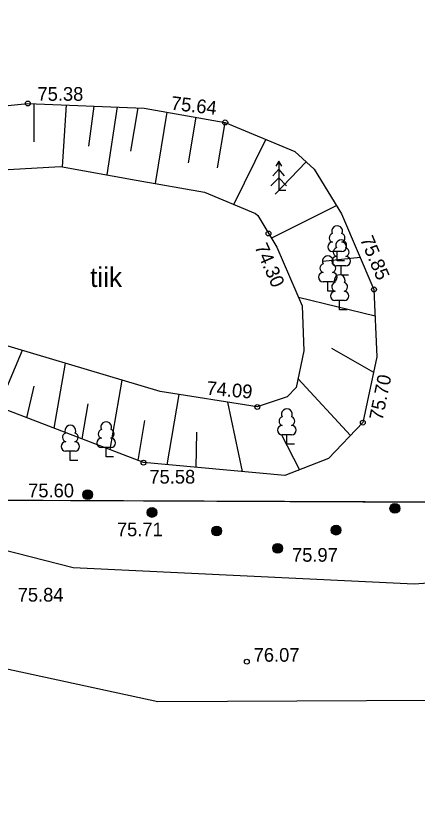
# Model space of a CAD drawing. Extents: x 633800 to 634500, y 6449384 to 6449957.
# Drawn here: x 633913.82 to 633934.31, y 6449736.74 to 6449777.5 of the extents above; entities that cross this region are included whole.
import ezdxf

# ---------------------------------------------------------------- set-up
doc = ezdxf.new("R2010")
doc.units = 0
for name, color, linetype in [('HALJASTUS', 7, 'Continuous'), ('KORGUS-EH2000', 7, 'Continuous'), ('MOOTPIIR', 7, 'Continuous'), ('PIIR', 7, 'Continuous'), ('POST', 7, 'Continuous'), ('PUU', 7, 'Continuous'), ('VEEKOGU', 7, 'Continuous')]:
    doc.layers.add(name, color=color, linetype=linetype)

msp = doc.modelspace()

# ---------------------------------------------------------------- linework, layer by layer
at = {"layer": 'HALJASTUS'}
msp.add_lwpolyline([(633900.104, 6449746.964), (633903.692, 6449751.324), (633907.137, 6449751.755), (633916.745, 6449749.304), (633934.171, 6449748.456), (633945.757, 6449749.304), (633954.473, 6449753.121), (633958.255, 6449757.188), (633961.643, 6449771.114), (633967.779, 6449791.282), (633973.352, 6449809.879), (633974.319, 6449828.417), (633959.962, 6449833.696), (633914.972, 6449845.455), (633912.994, 6449848.424), (633919.361, 6449877.546), (633922.163, 6449880.515), (633941.615, 6449877.051), (633956.285, 6449872.928), (633966.835, 6449870.784), (633969.699, 6449879.979), (633973.655, 6449892.35), (633988.067, 6449891.101)], dxfattribs=at)
at = {"layer": 'KORGUS-EH2000'}
for centre in [(633914.425, 6449773.023), (633924.511, 6449772.054), (633926.722, 6449766.376), (633932.11, 6449763.514), (633926.15, 6449757.504), (633931.543, 6449756.705), (633920.337, 6449754.658), (633917.481, 6449753.024), (633920.769, 6449752.109), (633927.185, 6449750.277), (633925.612, 6449744.478)]:
    msp.add_circle(centre, 0.125, dxfattribs=at)
at = {"layer": 'MOOTPIIR'}
msp.add_lwpolyline([(633889.492, 6449749.614), (633885.507, 6449750.378), (633885.319, 6449750.948), (633888.887, 6449778.764), (633892.423, 6449806.68), (633893.459, 6449815.644), (633899.226, 6449854.256), (633906.068, 6449901.194), (633908.518, 6449915.144), (633908.871, 6449917.732), (633929.909, 6449912.961), (633960.467, 6449905.533), (633968.234, 6449907.328), (634006.678, 6449897.189), (633989.731, 6449824.715), (633967.55, 6449745.555), (633953.044, 6449742.586), (633921.065, 6449742.421), (633899.894, 6449747.01)], close=True, dxfattribs=at)
at = {"layer": 'PIIR'}
for points in [[(633995.7, 6449891.62), (634007.88, 6449927.13), (634222.96, 6449896.46), (634499.97, 6449384.01), (633998.51, 6449449.71), (633860.89, 6449483.48), (633857.38, 6449484.34), (633875.84, 6449619.41), (633876.6, 6449625), (633876.82, 6449626.65), (633893.98, 6449752.81), (633898.72, 6449752.79), (633956.36, 6449752.55)], [(633917.01, 6449913.61), (633919.27, 6449912.98), (633995.7, 6449891.62), (633956.36, 6449752.55), (633898.72, 6449752.79), (633893.98, 6449752.81), (633894.43, 6449756.26), (633901.76, 6449812.08), (633902.78, 6449820.51), (633906.79, 6449847.1), (633911.66, 6449878.17), (633914.96, 6449900), (633916.95, 6449913.21)]]:
    msp.add_lwpolyline(points, close=True, dxfattribs=at)
at = {"layer": 'POST'}
for centre, radius in [((633917.481, 6449753.024), 0.25), ((633917.481, 6449753.024), 0.225), ((633917.481, 6449753.024), 0.2), ((633917.481, 6449753.024), 0.175), ((633917.481, 6449753.024), 0.15), ((633917.481, 6449753.024), 0.125), ((633917.481, 6449753.024), 0.1), ((633917.481, 6449753.024), 0.075), ((633917.481, 6449753.024), 0.05), ((633917.481, 6449753.024), 0.025), ((633933.179, 6449752.316), 0.25), ((633920.769, 6449752.109), 0.25), ((633920.769, 6449752.109), 0.225), ((633920.769, 6449752.109), 0.2), ((633920.769, 6449752.109), 0.175), ((633920.769, 6449752.109), 0.15), ((633920.769, 6449752.109), 0.125), ((633920.769, 6449752.109), 0.1), ((633920.769, 6449752.109), 0.075), ((633920.769, 6449752.109), 0.05), ((633933.179, 6449752.316), 0.225), ((633933.179, 6449752.316), 0.2), ((633933.179, 6449752.316), 0.175), ((633933.179, 6449752.316), 0.15), ((633933.179, 6449752.316), 0.125), ((633933.179, 6449752.316), 0.1), ((633933.179, 6449752.316), 0.075), ((633933.179, 6449752.316), 0.05), ((633933.179, 6449752.316), 0.025), ((633920.769, 6449752.109), 0.025), ((633924.068, 6449751.163), 0.25), ((633924.068, 6449751.163), 0.225), ((633924.068, 6449751.163), 0.2), ((633924.068, 6449751.163), 0.175), ((633930.175, 6449751.206), 0.25), ((633930.175, 6449751.206), 0.225), ((633930.175, 6449751.206), 0.2), ((633930.175, 6449751.206), 0.175), ((633930.175, 6449751.206), 0.15), ((633930.175, 6449751.206), 0.125), ((633924.068, 6449751.163), 0.15), ((633924.068, 6449751.163), 0.125), ((633924.068, 6449751.163), 0.1), ((633924.068, 6449751.163), 0.075), ((633924.068, 6449751.163), 0.05), ((633924.068, 6449751.163), 0.025), ((633930.175, 6449751.206), 0.1), ((633930.175, 6449751.206), 0.075), ((633930.175, 6449751.206), 0.05), ((633930.175, 6449751.206), 0.025), ((633927.185, 6449750.277), 0.25), ((633927.185, 6449750.277), 0.225), ((633927.185, 6449750.277), 0.2), ((633927.185, 6449750.277), 0.175), ((633927.185, 6449750.277), 0.15), ((633927.185, 6449750.277), 0.125), ((633927.185, 6449750.277), 0.1), ((633927.185, 6449750.277), 0.075), ((633927.185, 6449750.277), 0.05), ((633927.185, 6449750.277), 0.025)]:
    msp.add_circle(centre, radius, dxfattribs=at)
at = {"layer": 'PUU'}
for p, q in [((633927.244, 6449769.665), (633926.944, 6449769.315)), ((633927.244, 6449770.065), (633927.094, 6449769.815)), ((633927.394, 6449769.815), (633927.244, 6449770.065)), ((633927.244, 6449770.065), (633927.244, 6449768.565)), ((633927.544, 6449769.315), (633927.244, 6449769.665)), ((633927.244, 6449769.215), (633926.844, 6449768.815)), ((633927.644, 6449768.815), (633927.244, 6449769.215)), ((633927.604, 6449768.565), (633927.244, 6449768.565)), ((633930.466, 6449765.45), (633929.986, 6449765.45)), ((633930.226, 6449764.975), (633930.226, 6449765.45)), ((633930.606, 6449764.975), (633930.226, 6449764.975)), ((633930.673, 6449764.723), (633930.193, 6449764.723)), ((633930.433, 6449764.248), (633930.433, 6449764.723)), ((633930.813, 6449764.248), (633930.433, 6449764.248)), ((633929.992, 6449763.907), (633929.512, 6449763.907)), ((633929.752, 6449763.432), (633929.752, 6449763.907)), ((633930.132, 6449763.432), (633929.752, 6449763.432)), ((633930.597, 6449762.943), (633930.117, 6449762.943)), ((633930.357, 6449762.468), (633930.357, 6449762.943)), ((633930.737, 6449762.468), (633930.357, 6449762.468)), ((633927.902, 6449756.085), (633927.422, 6449756.085)), ((633927.662, 6449755.61), (633927.662, 6449756.085)), ((633918.668, 6449755.428), (633918.188, 6449755.428)), ((633918.428, 6449754.953), (633918.428, 6449755.428)), ((633928.042, 6449755.61), (633927.662, 6449755.61)), ((633916.835, 6449755.246), (633916.355, 6449755.246)), ((633916.595, 6449754.771), (633916.595, 6449755.246)), ((633916.975, 6449754.771), (633916.595, 6449754.771)), ((633918.808, 6449754.953), (633918.428, 6449754.953))]:
    msp.add_line(p, q, dxfattribs=at)
for centre, radius, start, end in [((633930.226, 6449766.495), 0.277, 332.5799, 207.4201), ((633930.056, 6449766.148), 0.233, 109.0217, 253.1415), ((633930.433, 6449765.768), 0.277, 332.5799, 207.4201), ((633930.396, 6449766.148), 0.233, 286.8508, 70.9859), ((633929.989, 6449765.687), 0.238, 90.0016, 269.3953), ((633930.263, 6449765.421), 0.233, 109.0217, 253.1415), ((633930.463, 6449765.687), 0.238, 270.6047, 89.9984), ((633930.603, 6449765.421), 0.233, 286.8508, 70.9859), ((633929.752, 6449764.952), 0.277, 332.5799, 207.4201), ((633930.196, 6449764.96), 0.238, 90.0016, 269.3953), ((633930.67, 6449764.96), 0.238, 270.6047, 89.9984), ((633929.582, 6449764.605), 0.233, 109.0217, 253.1415), ((633929.922, 6449764.605), 0.233, 286.8508, 70.9859), ((633929.515, 6449764.144), 0.238, 90.0016, 269.3953), ((633929.989, 6449764.144), 0.238, 270.6047, 89.9984), ((633930.357, 6449763.988), 0.277, 332.5799, 207.4201), ((633930.187, 6449763.641), 0.233, 109.0217, 253.1415), ((633930.527, 6449763.641), 0.233, 286.8508, 70.9859), ((633930.12, 6449763.18), 0.238, 90.0016, 269.3953), ((633930.594, 6449763.18), 0.238, 270.6047, 89.9984), ((633927.662, 6449757.13), 0.277, 332.5799, 207.4201), ((633918.428, 6449756.473), 0.277, 332.5799, 207.4201), ((633927.492, 6449756.783), 0.233, 109.0217, 253.1415), ((633927.832, 6449756.783), 0.233, 286.8508, 70.9859), ((633916.595, 6449756.291), 0.277, 332.5799, 207.4201), ((633918.258, 6449756.126), 0.233, 109.0217, 253.1415), ((633918.598, 6449756.126), 0.233, 286.8508, 70.9859), ((633927.425, 6449756.322), 0.238, 90.0016, 269.3953), ((633927.899, 6449756.322), 0.238, 270.6047, 89.9984), ((633916.425, 6449755.944), 0.233, 109.0217, 253.1415), ((633916.765, 6449755.944), 0.233, 286.8508, 70.9859), ((633918.191, 6449755.665), 0.238, 90.0016, 269.3953), ((633918.665, 6449755.665), 0.238, 270.6047, 89.9984), ((633916.358, 6449755.483), 0.238, 90.0016, 269.3953), ((633916.832, 6449755.483), 0.238, 270.6047, 89.9984)]:
    msp.add_arc(centre, radius, start, end, dxfattribs=at)
at = {"layer": 'VEEKOGU'}
for p, q in [((633914.746, 6449771.061), (633914.74, 6449773.011)), ((633916.19, 6449769.79), (633916.391, 6449772.946)), ((633917.542, 6449770.839), (633917.807, 6449772.891)), ((633918.475, 6449769.373), (633919.004, 6449772.844)), ((633919.694, 6449770.58), (633920.064, 6449772.803)), ((633920.94, 6449768.929), (633921.548, 6449772.581)), ((633922.636, 6449769.981), (633923.025, 6449772.318)), ((633924.115, 6449769.731), (633924.502, 6449772.056)), ((633924.954, 6449767.854), (633926.593, 6449771.181)), ((633927.068, 6449768.379), (633928.645, 6449770.039)), ((633926.864, 6449766.142), (633930.189, 6449767.8)), ((633929.492, 6449764.963), (633931.402, 6449765.157)), ((633928.252, 6449763.112), (633932.164, 6449762.172)), ((633914.134, 6449760.399), (633912.909, 6449757.514)), ((633929.935, 6449760.51), (633932.086, 6449759.289)), ((633916.332, 6449759.744), (633915.755, 6449756.419)), ((633919.227, 6449758.882), (633918.609, 6449755.322)), ((633928.229, 6449758.939), (633930.918, 6449756.051)), ((633914.723, 6449758.564), (633914.355, 6449756.957)), ((633922.144, 6449758.145), (633921.52, 6449754.55)), ((633917.493, 6449757.663), (633917.182, 6449755.871)), ((633924.622, 6449757.748), (633925.381, 6449754.199)), ((633920.389, 6449756.807), (633920.036, 6449754.774)), ((633923.045, 6449756.219), (633923.008, 6449754.415)), ((633927.374, 6449756.122), (633928.303, 6449754.289))]:
    msp.add_line(p, q, dxfattribs=at)
for points in [[(633908.818, 6449759.086), (633906.188, 6449761.452), (633905.498, 6449764.099), (633905.573, 6449767.73), (633905.932, 6449769.739), (633907.265, 6449771.418), (633908.28, 6449772.156), (633909.002, 6449772.483), (633914.425, 6449773.023), (633920.364, 6449772.791), (633924.511, 6449772.054), (633928.069, 6449770.562), (633929.053, 6449769.669), (633930.448, 6449767.373), (633932.11, 6449763.514), (633932.248, 6449760.061), (633931.543, 6449756.705), (633929.789, 6449754.869), (633927.564, 6449754.001), (633920.337, 6449754.658)], [(633911.003, 6449761.332), (633909.49, 6449763.461), (633909.21, 6449764.536), (633909.268, 6449767.364), (633909.412, 6449768.168), (633909.851, 6449768.721), (633910.429, 6449769.472), (633916.09, 6449769.808), (633919.966, 6449769.102), (633923.458, 6449768.481), (633926.052, 6449767.393), (633926.168, 6449767.288), (633927.15, 6449765.671), (633928.438, 6449762.68), (633928.53, 6449760.372), (633928.137, 6449758.499), (633927.679, 6449758.02), (633926.15, 6449757.504), (633921.185, 6449758.298)]]:
    msp.add_lwpolyline(points, close=True, dxfattribs=at)

# ---------------------------------------------------------------- texts
at = {"layer": 'KORGUS-EH2000'}
for s, rotation, p in [('75.38', 360, (633914.916, 6449773.16)), ('75.64', 353.4497, (633921.708, 6449772.707)), ('75.85', 292.8394, (633931.386, 6449766.08)), ('74.30', 293.6917, (633925.991, 6449765.694)), ('75.70', 78.5958, (633932.544, 6449756.783)), ('74.09', 355.0171, (633923.533, 6449758.133)), ('75.58', 360, (633920.634, 6449753.585)), ('75.60', 360, (633914.439, 6449752.883)), ('75.71', 360, (633918.975, 6449750.896)), ('75.97', 360, (633927.922, 6449749.591)), ('75.84', 360, (633913.905, 6449747.552)), ('76.07', 360, (633925.962, 6449744.478))]:
    msp.add_text(s, height=0.7, rotation=rotation, dxfattribs=at).set_placement(p)
at = {"layer": 'VEEKOGU'}
msp.add_text('tiik', height=1, rotation=360, dxfattribs=at).set_placement((633917.607, 6449763.639))

doc.saveas('drawing.dxf')
